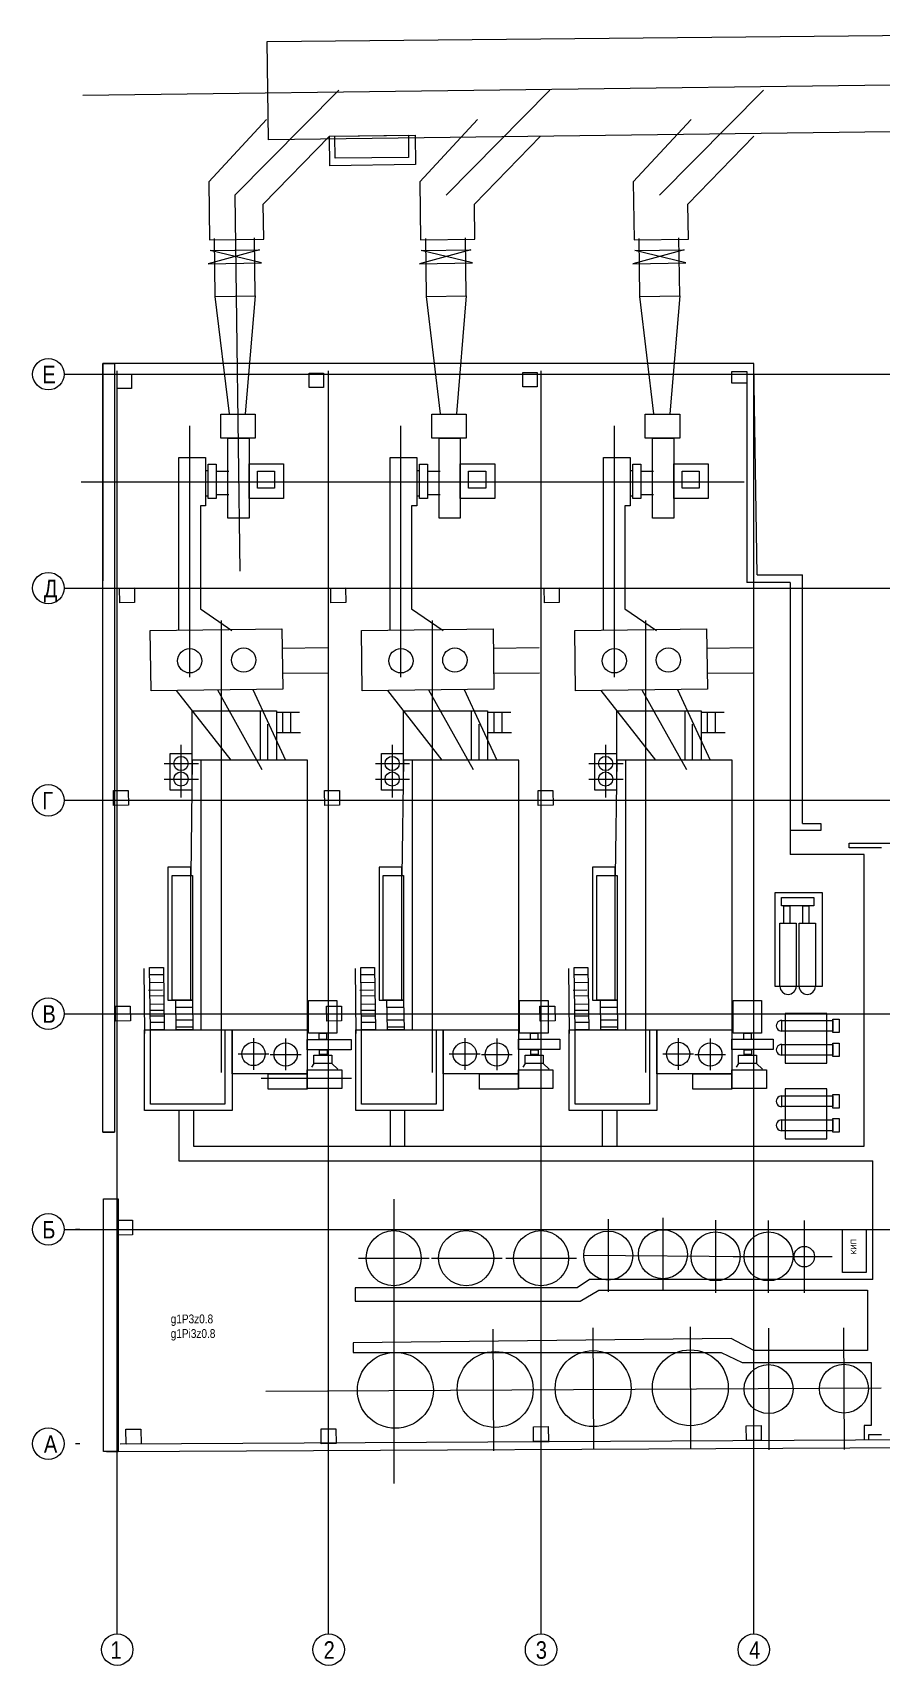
# Model space of a CAD drawing. Header units: millimetres. Extents: x 143 to 69414, y 134 to 50126.
# Drawn here: x 143 to 24364, y 134 to 46729 of the extents above; entities that cross this region are included whole.
import ezdxf

# ---------------------------------------------------------------- set-up
doc = ezdxf.new("R2010")
doc.units = ezdxf.units.MM
doc.linetypes.add('CENTERX2', pattern=[4, 2.5, -0.5, 0.5, -0.5])
doc.layers.add('plan_params', color=7, linetype='Continuous', lineweight=20)
doc.layers.add('plan_static', color=253, linetype='Continuous', lineweight=20)
doc.styles.add('RUSS', font='ARIALN.TTF', dxfattribs={"height": 250})
doc.styles.get("Standard").update_dxf_attribs({"font": 'txt.shx'})

msp = doc.modelspace()

# ---------------------------------------------------------------- linework, layer by layer
at = {"layer": 'plan_static', "color": 253}
for p, q in [((6838.663928, 46474.494356), (32265.046356, 46728.865087)), ((6875.428724, 43666.24815), (6838.663928, 46474.494356)), ((1573.024112, 44941.032095), (69413.546024, 45829.181761)), ((8880.856605, 45090.682633), (5913.390438, 42091.978226)), ((14907.818225, 45090.682633), (11940.352057, 42091.978226)), ((20999.150472, 45090.682633), (18031.684305, 42091.978226)), ((6815.289405, 44254.19497), (5167.127945, 42467.33586)), ((32300.783567, 43999.109982), (6875.428724, 43666.24815)), ((8610.253172, 43773.127318), (11056.980222, 43805.159203)), ((8771.801798, 43775.242269), (10865.751524, 43802.655689)), ((10865.751524, 43802.655689), (10874.03836, 43169.673081)), ((11056.980222, 43805.159203), (11068.019279, 42961.95068)), ((12842.251025, 44254.19497), (11194.089565, 42467.33586)), ((18933.583272, 44254.19497), (17285.421812, 42467.33586)), ((6725.060683, 41837.919183), (8610.253172, 43773.127318)), ((8621.292229, 42929.918795), (8610.253172, 43773.127318)), ((8780.088634, 43142.259661), (8771.801798, 43775.242269)), ((12752.022303, 41837.919183), (14637.214791, 43773.127318)), ((18843.35455, 41837.919183), (20728.547039, 43773.127318)), ((11068.019279, 42961.95068), (8621.292229, 42929.918795)), ((10874.03836, 43169.673081), (8780.088634, 43142.259661)), ((5167.127945, 42467.33586), (5188.708626, 40818.914756)), ((11194.089565, 42467.33586), (11215.670246, 40818.914756)), ((17285.421812, 42467.33586), (17307.002493, 40818.914756)), ((5913.390438, 42091.978226), (6053.914189, 31358.196548)), ((6738.135651, 40839.199434), (6725.060683, 41837.919183)), ((12765.09727, 40839.199434), (12752.022303, 41837.919183)), ((18856.429518, 40839.199434), (18843.35455, 41837.919183)), ((5187.473617, 40818.898588), (6738.135651, 40839.199434)), ((5355.203885, 39199.205109), (5333.523329, 40855.25506)), ((6492.355893, 39214.092394), (6470.675337, 40870.142345)), ((11214.435236, 40818.898588), (12765.09727, 40839.199434)), ((11382.165505, 39199.205109), (11360.484949, 40855.25506)), ((12519.317512, 39214.092394), (12497.636957, 40870.142345)), ((17305.767484, 40818.898588), (18856.429518, 40839.199434)), ((17473.497752, 39199.205109), (17451.817196, 40855.25506)), ((18610.64976, 39214.092394), (18588.969204, 40870.142345)), ((6617.206943, 40528.540507), (5154.278553, 40135.395707)), ((5154.278553, 40135.395707), (6670.071067, 40155.240051)), ((5206.945011, 40510.077741), (6617.206943, 40528.540507)), ((6670.071067, 40155.240051), (5206.945011, 40510.077741)), ((12644.168563, 40528.540507), (11181.240173, 40135.395707)), ((11181.240173, 40135.395707), (12697.032687, 40155.240051)), ((11233.90663, 40510.077741), (12644.168563, 40528.540507)), ((12697.032687, 40155.240051), (11233.90663, 40510.077741)), ((18735.50081, 40528.540507), (17272.57242, 40135.395707)), ((17272.57242, 40135.395707), (18788.364934, 40155.240051)), ((17325.238878, 40510.077741), (18735.50081, 40528.540507)), ((18788.364934, 40155.240051), (17325.238878, 40510.077741)), ((5355.203885, 39199.205109), (6492.355893, 39214.092394)), ((5757.54304, 35847.136621), (5355.203885, 39199.205109)), ((6492.355893, 39214.092394), (6208.93949, 35853.04618)), ((11382.165505, 39199.205109), (12519.317512, 39214.092394)), ((11784.50466, 35847.136621), (11382.165505, 39199.205109)), ((12519.317512, 39214.092394), (12235.901109, 35853.04618)), ((17473.497752, 39199.205109), (18610.64976, 39214.092394)), ((17875.836907, 35847.136621), (17473.497752, 39199.205109)), ((18610.64976, 39214.092394), (18327.233357, 35853.04618)), ((20724.462924, 37286.552497), (2148.929726, 37286.552497)), ((2148.929726, 37286.552497), (2148.929726, 31085.903813)), ((2148.929726, 37286.552497), (2476.193414, 37286.552497)), ((2148.929726, 15349.522758), (2148.929726, 37286.552497)), ((2476.193414, 37286.552497), (2476.193414, 15349.522758)), ((20822.767257, 31256.688949), (20724.462924, 37286.552497)), ((1041.052959, 36981.712307), (53182.599351, 36981.712307)), ((2555.532326, 36982.333821), (2965.037156, 36982.333821)), ((2555.532326, 36572.828991), (2555.532326, 36982.333821)), ((2965.037156, 36982.333821), (2965.037156, 36572.828991)), ((8035.468172, 37007.18706), (8444.973002, 37007.18706)), ((8035.468172, 36597.68223), (8035.468172, 37007.18706)), ((8444.973002, 37007.18706), (8444.973002, 36597.68223)), ((14132.118658, 37033.841383), (14541.623488, 37033.841383)), ((14132.118658, 36624.336553), (14132.118658, 37033.841383)), ((14541.623488, 37033.841383), (14541.623488, 36624.336553)), ((20100.755091, 37059.040863), (20524.178001, 37059.040863)), ((20100.755091, 36723.554371), (20100.755091, 37059.040863)), ((20524.178001, 37059.040863), (20524.178001, 31041.293254)), ((20524.178001, 37059.040863), (20524.178001, 36723.554371)), ((2965.037156, 36572.828991), (2555.532326, 36572.828991)), ((8444.973002, 36597.68223), (8035.468172, 36597.68223)), ((14541.623488, 36624.336553), (14132.118658, 36624.336553)), ((20524.178001, 36723.554371), (20100.755091, 36723.554371)), ((4626.281183, 28338.424093), (4626.281183, 35503.789934)), ((5509.333233, 35838.358457), (6492.359414, 35838.358457)), ((5509.333233, 35159.750606), (5509.333233, 35838.358457)), ((6492.359414, 35838.358457), (6492.359414, 35159.750606)), ((10653.242803, 28338.424093), (10653.242803, 35503.789934)), ((11536.294853, 35838.358457), (12519.321033, 35838.358457)), ((11536.294853, 35159.750606), (11536.294853, 35838.358457)), ((12519.321033, 35838.358457), (12519.321033, 35159.750606)), ((16744.57505, 28338.424093), (16744.57505, 35503.789934)), ((17627.6271, 35838.358457), (18610.653281, 35838.358457)), ((17627.6271, 35159.750606), (17627.6271, 35838.358457)), ((18610.653281, 35838.358457), (18610.653281, 35159.750606)), ((6492.359414, 35159.750606), (5509.333233, 35159.750606)), ((5713.428865, 35159.750606), (6319.055703, 35159.750606)), ((5713.428865, 32875.15191), (5713.428865, 35159.750606)), ((6319.055703, 35159.750606), (6319.055703, 32875.15191)), ((12519.321033, 35159.750606), (11536.294853, 35159.750606)), ((11740.390485, 35159.750606), (12346.017323, 35159.750606)), ((11740.390485, 32875.15191), (11740.390485, 35159.750606)), ((12346.017323, 35159.750606), (12346.017323, 32875.15191)), ((18610.653281, 35159.750606), (17627.6271, 35159.750606)), ((17831.722732, 35159.750606), (18437.34957, 35159.750606)), ((17831.722732, 32875.15191), (17831.722732, 35159.750606)), ((18437.34957, 35159.750606), (18437.34957, 32875.15191)), ((4317.183637, 29679.312071), (4317.183637, 34601.908074)), ((4317.183637, 34601.908074), (5077.787636, 34601.908074)), ((5077.787636, 34601.908074), (5077.787636, 33224.3062)), ((10344.145257, 29679.312071), (10344.145257, 34601.908074)), ((10344.145257, 34601.908074), (11104.749256, 34601.908074)), ((11104.749256, 34601.908074), (11104.749256, 33224.3062)), ((16435.477504, 29679.312071), (16435.477504, 34601.908074)), ((16435.477504, 34601.908074), (17196.081503, 34601.908074)), ((17196.081503, 34601.908074), (17196.081503, 33224.3062)), ((5077.787636, 34233.811643), (5153.684498, 34233.811643)), ((5153.684498, 34417.416757), (5384.809224, 34417.416757)), ((5153.684498, 33437.202767), (5153.684498, 34417.416757)), ((5384.809224, 34417.416757), (5384.809224, 33437.202767)), ((5384.809224, 34210.120532), (5742.813967, 34210.120532)), ((6319.055703, 34421.255641), (7303.337995, 34421.255641)), ((6319.055703, 33436.973349), (6319.055703, 34421.255641)), ((6559.283893, 34214.867512), (7048.989416, 34214.867512)), ((6559.283893, 33725.161989), (6559.283893, 34214.867512)), ((7048.989416, 34214.867512), (7048.989416, 33725.161989)), ((7303.337995, 34421.255641), (7303.337995, 33436.973349)), ((11104.749256, 34233.811643), (11180.646118, 34233.811643)), ((11180.646118, 34417.416757), (11411.770843, 34417.416757)), ((11180.646118, 33437.202767), (11180.646118, 34417.416757)), ((11411.770843, 34417.416757), (11411.770843, 33437.202767)), ((11411.770843, 34210.120532), (11769.775586, 34210.120532)), ((12346.017323, 34421.255641), (13330.299614, 34421.255641)), ((12346.017323, 33436.973349), (12346.017323, 34421.255641)), ((12586.245513, 34214.867512), (13075.951036, 34214.867512)), ((12586.245513, 33725.161989), (12586.245513, 34214.867512)), ((13075.951036, 34214.867512), (13075.951036, 33725.161989)), ((13330.299614, 34421.255641), (13330.299614, 33436.973349)), ((17196.081503, 34233.811643), (17271.978365, 34233.811643)), ((17271.978365, 34417.416757), (17503.103091, 34417.416757)), ((17271.978365, 33437.202767), (17271.978365, 34417.416757)), ((17503.103091, 34417.416757), (17503.103091, 33437.202767)), ((17503.103091, 34210.120532), (17861.107834, 34210.120532)), ((18437.34957, 34421.255641), (19421.631862, 34421.255641)), ((18437.34957, 33436.973349), (18437.34957, 34421.255641)), ((18677.57776, 34214.867512), (19167.283283, 34214.867512)), ((18677.57776, 33725.161989), (18677.57776, 34214.867512)), ((19167.283283, 34214.867512), (19167.283283, 33725.161989)), ((19421.631862, 34421.255641), (19421.631862, 33436.973349)), ((1529.694096, 33913.983637), (8328.983465, 33913.983637)), ((5384.809224, 33549.735046), (5742.813967, 33549.735046)), ((7048.989416, 33725.161989), (6559.283893, 33725.161989)), ((7556.655715, 33913.983637), (14355.945085, 33913.983637)), ((11411.770843, 33549.735046), (11769.775586, 33549.735046)), ((13075.951036, 33725.161989), (12586.245513, 33725.161989)), ((13647.987963, 33913.983637), (20447.277332, 33913.983637)), ((17503.103091, 33549.735046), (17861.107834, 33549.735046)), ((19167.283283, 33725.161989), (18677.57776, 33725.161989)), ((5077.787636, 33224.3062), (4928.769249, 33224.3062)), ((4928.769249, 33224.3062), (4928.769249, 30288.429618)), ((5077.787636, 33511.236742), (5153.684498, 33511.236742)), ((5384.809224, 33437.202767), (5153.684498, 33437.202767)), ((7303.337995, 33436.973349), (6319.055703, 33436.973349)), ((11104.749256, 33224.3062), (10955.730869, 33224.3062)), ((10955.730869, 33224.3062), (10955.730869, 30288.429618)), ((11104.749256, 33511.236742), (11180.646118, 33511.236742)), ((11411.770843, 33437.202767), (11180.646118, 33437.202767)), ((13330.299614, 33436.973349), (12346.017323, 33436.973349)), ((17196.081503, 33224.3062), (17047.063116, 33224.3062)), ((17047.063116, 33224.3062), (17047.063116, 30288.429618)), ((17196.081503, 33511.236742), (17271.978365, 33511.236742)), ((17503.103091, 33437.202767), (17271.978365, 33437.202767)), ((19421.631862, 33436.973349), (18437.34957, 33436.973349)), ((6319.055703, 32875.15191), (5713.428865, 32875.15191)), ((12346.017323, 32875.15191), (11740.390485, 32875.15191)), ((18437.34957, 32875.15191), (17831.722732, 32875.15191)), ((20822.767257, 31256.688949), (22111.575143, 31256.688949)), ((22111.575143, 24156.985315), (22111.575143, 31256.688949)), ((1041.052959, 30876.851589), (53182.599351, 30876.851589)), ((2624.605826, 30879.848167), (3048.275791, 30885.394739)), ((2630.152398, 30456.178202), (2624.605826, 30879.848167)), ((3048.275791, 30885.394739), (3053.822363, 30461.724774)), ((8651.567446, 30879.848167), (9075.237411, 30885.394739)), ((8657.114017, 30456.178202), (8651.567446, 30879.848167)), ((9075.237411, 30885.394739), (9080.783983, 30461.724774)), ((14742.899693, 30879.848167), (15166.569659, 30885.394739)), ((14748.446265, 30456.178202), (14742.899693, 30879.848167)), ((15166.569659, 30885.394739), (15172.11623, 30461.724774)), ((21764.595894, 31041.293254), (20524.178001, 31041.293254)), ((21764.595894, 31041.293254), (21764.595894, 23278.881645)), ((3053.822363, 30461.724774), (2630.152398, 30456.178202)), ((4928.769249, 30288.429618), (5831.77516, 29666.466828)), ((9080.783983, 30461.724774), (8657.114017, 30456.178202)), ((10955.730869, 30288.429618), (11858.736779, 29666.466828)), ((15172.11623, 30461.724774), (14748.446265, 30456.178202)), ((17047.063116, 30288.429618), (17950.069027, 29666.466828)), ((5518.893228, 29949.425102), (5518.893228, 17050.008818)), ((11545.854847, 29949.425102), (11545.854847, 17050.008818)), ((17637.187095, 29949.425102), (17637.187095, 17050.008818)), ((3498.668087, 29668.596288), (7258.838522, 29717.823417)), ((3521.212915, 27946.529667), (3498.668087, 29668.596288)), ((7258.838522, 29717.823417), (7281.38335, 27995.756795)), ((9525.629707, 29668.596288), (13285.800142, 29717.823417)), ((9548.174534, 27946.529667), (9525.629707, 29668.596288)), ((13285.800142, 29717.823417), (13308.34497, 27995.756795)), ((15616.961954, 29668.596288), (19377.132389, 29717.823417)), ((15639.506782, 27946.529667), (15616.961954, 29668.596288)), ((19377.132389, 29717.823417), (19399.677217, 27995.756795)), ((7266.052748, 29166.771173), (8567.41579, 29183.808264)), ((13293.014368, 29166.771173), (14594.37741, 29183.808264)), ((19384.346615, 29166.771173), (20685.709658, 29183.808264)), ((7275.478088, 28446.825017), (8576.84113, 28463.862108)), ((13302.439707, 28446.825017), (14603.802749, 28463.862108)), ((19393.771955, 28446.825017), (20695.134997, 28463.862108)), ((7281.38335, 27995.756795), (3521.212915, 27946.529667)), ((5414.747364, 27971.319305), (6685.15263, 25698.928224)), ((6426.900895, 27984.570144), (7363.716348, 25970.234634)), ((13308.34497, 27995.756795), (9548.174534, 27946.529667)), ((11441.708984, 27971.319305), (12712.11425, 25698.928224)), ((12453.862515, 27984.570144), (13390.677968, 25970.234634)), ((19399.677217, 27995.756795), (15639.506782, 27946.529667)), ((17533.041231, 27971.319305), (18803.446497, 25698.928224)), ((18545.194762, 27984.570144), (19482.010215, 25970.234634)), ((4241.796186, 27955.963347), (5797.086997, 25970.234634)), ((10268.757806, 27955.963347), (11824.048616, 25970.234634)), ((16360.090053, 27955.963347), (17915.380864, 25970.234634)), ((4700.054506, 27370.878746), (7101.432747, 27370.878746)), ((4700.054506, 25970.234634), (4700.054506, 27370.878746)), ((6644.096636, 25970.234634), (6644.096636, 27370.878746)), ((7101.432747, 27370.878746), (7101.432747, 25970.234634)), ((7101.432747, 27337.569199), (7760.285852, 27337.569199)), ((7286.805103, 26757.519129), (7286.805103, 27337.569199)), ((7511.545199, 26757.519129), (7511.545199, 27337.569199)), ((10727.016125, 27370.878746), (13128.394367, 27370.878746)), ((10727.016125, 25970.234634), (10727.016125, 27370.878746)), ((12671.058256, 25970.234634), (12671.058256, 27370.878746)), ((13128.394367, 27370.878746), (13128.394367, 25970.234634)), ((13128.394367, 27337.569199), (13787.247472, 27337.569199)), ((13313.766723, 26757.519129), (13313.766723, 27337.569199)), ((13538.506819, 26757.519129), (13538.506819, 27337.569199)), ((16818.348373, 27370.878746), (19219.726614, 27370.878746)), ((16818.348373, 25970.234634), (16818.348373, 27370.878746)), ((18762.390503, 25970.234634), (18762.390503, 27370.878746)), ((19219.726614, 27370.878746), (19219.726614, 25970.234634)), ((19219.726614, 27337.569199), (19878.579719, 27337.569199)), ((19405.09897, 26757.519129), (19405.09897, 27337.569199)), ((19629.839066, 26757.519129), (19629.839066, 27337.569199)), ((6855.570263, 25970.234634), (6855.570263, 26991.354155)), ((7101.432747, 26757.519129), (7786.469614, 26757.519129)), ((12882.531882, 25970.234634), (12882.531882, 26991.354155)), ((13128.394367, 26757.519129), (13813.431234, 26757.519129)), ((18973.86413, 25970.234634), (18973.86413, 26991.354155)), ((19219.726614, 26757.519129), (19904.763481, 26757.519129)), ((4069.478322, 26154.112327), (4687.970011, 26154.112327)), ((4069.478322, 25106.018214), (4069.478322, 26154.112327)), ((4376.157512, 26405.839585), (4376.157512, 24897.349946)), ((4687.970011, 26154.112327), (4687.970011, 25106.018214)), ((10096.439942, 26154.112327), (10714.931631, 26154.112327)), ((10096.439942, 25106.018214), (10096.439942, 26154.112327)), ((10403.119132, 26405.839585), (10403.119132, 24897.349946)), ((10714.931631, 26154.112327), (10714.931631, 25106.018214)), ((16187.772189, 26154.112327), (16806.263878, 26154.112327)), ((16187.772189, 25106.018214), (16187.772189, 26154.112327)), ((16494.451379, 26405.839585), (16494.451379, 24897.349946)), ((16806.263878, 26154.112327), (16806.263878, 25106.018214)), ((3898.234643, 25874.908316), (4875.861574, 25874.908316)), ((4700.054506, 25970.234634), (4653.995432, 22676.343629)), ((7101.432747, 25970.234634), (4700.054506, 25970.234634)), ((7987.759473, 25970.234634), (4943.535259, 25970.234634)), ((4943.535259, 25970.234634), (4943.535259, 18269.51587)), ((7987.759473, 18269.51587), (7987.759473, 25970.234634)), ((9925.196263, 25874.908316), (10902.823194, 25874.908316)), ((10727.016125, 25970.234634), (10680.957052, 22676.343629)), ((13128.394367, 25970.234634), (10727.016125, 25970.234634)), ((14014.721093, 25970.234634), (10970.496879, 25970.234634)), ((10970.496879, 25970.234634), (10970.496879, 18269.51587)), ((14014.721093, 18269.51587), (14014.721093, 25970.234634)), ((16016.52851, 25874.908316), (16994.155441, 25874.908316)), ((16818.348373, 25970.234634), (16772.289299, 22676.343629)), ((19219.726614, 25970.234634), (16818.348373, 25970.234634)), ((20106.05334, 25970.234634), (17061.829126, 25970.234634)), ((17061.829126, 25970.234634), (17061.829126, 18269.51587)), ((20106.05334, 18269.51587), (20106.05334, 25970.234634)), ((3898.234643, 25424.398047), (4875.861574, 25424.398047)), ((9925.196263, 25424.398047), (10902.823194, 25424.398047)), ((16016.52851, 25424.398047), (16994.155441, 25424.398047)), ((1041.052959, 24821.745089), (53182.599351, 24821.745089)), ((2448.194881, 25099.848358), (2871.864847, 25105.39493)), ((2453.741453, 24676.178393), (2448.194881, 25099.848358)), ((2871.864847, 25105.39493), (2877.411419, 24681.724965)), ((4687.970011, 25106.018214), (4069.478322, 25106.018214)), ((8475.156501, 25099.848358), (8898.826466, 25105.39493)), ((8480.703073, 24676.178393), (8475.156501, 25099.848358)), ((8898.826466, 25105.39493), (8904.373038, 24681.724965)), ((10714.931631, 25106.018214), (10096.439942, 25106.018214)), ((14566.488748, 25099.848358), (14990.158714, 25105.39493)), ((14572.03532, 24676.178393), (14566.488748, 25099.848358)), ((14990.158714, 25105.39493), (14995.705286, 24681.724965)), ((16806.263878, 25106.018214), (16187.772189, 25106.018214)), ((2877.411419, 24681.724965), (2453.741453, 24676.178393)), ((8904.373038, 24681.724965), (8480.703073, 24676.178393)), ((14995.705286, 24681.724965), (14572.03532, 24676.178393)), ((22640.58409, 23962.203403), (21764.595894, 23962.203403)), ((22111.575143, 24156.985315), (22640.58409, 24156.985315)), ((22640.58409, 24156.985315), (22640.58409, 23962.203403)), ((23445.433901, 23467.610909), (23445.433901, 23602.875947)), ((23445.433901, 23602.875947), (24622.937032, 23602.875947)), ((24370.075185, 23467.610909), (23445.433901, 23467.610909)), ((4653.995432, 22908.868203), (4003.785568, 22908.868203)), ((4003.785568, 22908.868203), (4003.785568, 19121.428252)), ((4653.995432, 19121.428252), (4653.995432, 22908.868203)), ((10680.957052, 22908.868203), (10030.747187, 22908.868203)), ((10030.747187, 22908.868203), (10030.747187, 19121.428252)), ((10680.957052, 19121.428252), (10680.957052, 22908.868203)), ((16772.289299, 22908.868203), (16122.079435, 22908.868203)), ((16122.079435, 22908.868203), (16122.079435, 19121.428252)), ((16772.289299, 19121.428252), (16772.289299, 22908.868203)), ((23875.759073, 23278.881645), (21764.595894, 23278.881645)), ((23875.759073, 14946.333011), (23875.759073, 23278.881645)), ((4123.629022, 22676.343629), (4703.579566, 22676.343629)), ((4123.629022, 19121.428252), (4123.629022, 22676.343629)), ((4703.579566, 22676.343629), (4703.579566, 19121.428252)), ((10150.590642, 22676.343629), (10730.541186, 22676.343629)), ((10150.590642, 19121.428252), (10150.590642, 22676.343629)), ((10730.541186, 22676.343629), (10730.541186, 19121.428252)), ((16241.922889, 22676.343629), (16821.873433, 22676.343629)), ((16241.922889, 19121.428252), (16241.922889, 22676.343629)), ((16821.873433, 22676.343629), (16821.873433, 19121.428252)), ((21330.418524, 22188.871605), (22675.067871, 22188.871605)), ((21330.418524, 19511.854196), (21330.418524, 22188.871605)), ((21513.648356, 22045.053545), (22433.719828, 22045.053545)), ((21513.648356, 21807.756806), (21513.648356, 22045.053545)), ((22433.719828, 22045.053545), (22433.719828, 21807.756806)), ((22675.067871, 22188.871605), (22675.067871, 19511.854196)), ((22433.719828, 21807.756806), (21513.648356, 21807.756806)), ((21578.357426, 21807.756806), (21750.499473, 21807.756806)), ((21578.357426, 21309.434401), (21578.357426, 21807.756806)), ((21750.499473, 21807.756806), (21750.499473, 21309.434401)), ((22125.050667, 21807.756806), (22297.192714, 21807.756806)), ((22125.050667, 21309.434401), (22125.050667, 21807.756806)), ((22297.192714, 21807.756806), (22297.192714, 21309.434401)), ((21471.510365, 21315.367131), (21934.542922, 21315.367131)), ((21471.510365, 19511.854196), (21471.510365, 21315.367131)), ((21750.499473, 21309.434401), (21578.357426, 21309.434401)), ((21934.542922, 21315.367131), (21934.542922, 19511.854196)), ((22018.203606, 21315.367131), (22481.236163, 21315.367131)), ((22018.203606, 19511.854196), (22018.203606, 21315.367131)), ((22297.192714, 21309.434401), (22125.050667, 21309.434401)), ((22481.236163, 21315.367131), (22481.236163, 19511.854196)), ((3482.105609, 20048.351606), (3872.953836, 20053.468485)), ((3505.427137, 18266.957431), (3482.105609, 20048.351606)), ((3872.953836, 20053.468485), (3896.275365, 18272.074309)), ((9509.067228, 20048.351606), (9899.915456, 20053.468485)), ((9532.388756, 18266.957431), (9509.067228, 20048.351606)), ((9899.915456, 20053.468485), (9923.236984, 18272.074309)), ((15600.399476, 20048.351606), (15991.247703, 20053.468485)), ((15623.721004, 18266.957431), (15600.399476, 20048.351606)), ((15991.247703, 20053.468485), (16014.569232, 18272.074309)), ((3318.82555, 20016.611496), (3339.039574, 18168.896225)), ((3484.707903, 19849.577669), (3875.556131, 19854.694548)), ((3487.678248, 19622.690486), (3878.526476, 19627.807365)), ((9345.787169, 20016.611496), (9366.001194, 18168.896225)), ((9511.669522, 19849.577669), (9902.51775, 19854.694548)), ((9514.639868, 19622.690486), (9905.488096, 19627.807365)), ((15437.119417, 20016.611496), (15457.333441, 18168.896225)), ((15603.00177, 19849.577669), (15993.849998, 19854.694548)), ((15605.972115, 19622.690486), (15996.820343, 19627.807365)), ((3453.552814, 19405.87238), (3844.401042, 19410.989259)), ((3492.651847, 19242.786529), (3883.500075, 19247.903407)), ((4003.785568, 19121.428252), (4653.995432, 19121.428252)), ((4703.579566, 19121.428252), (4123.629022, 19121.428252)), ((4228.469357, 19115.208239), (4703.579566, 19121.428252)), ((4239.581647, 18266.405863), (4228.469357, 19115.208239)), ((4703.579566, 19121.428252), (4714.691856, 18272.625877)), ((8015.222169, 19107.284807), (8826.615943, 19107.284807)), ((8015.222169, 18179.806576), (8015.222169, 19107.284807)), ((8826.615943, 19107.284807), (8826.615943, 18179.806576)), ((9480.514433, 19405.87238), (9871.362661, 19410.989259)), ((9519.613467, 19242.786529), (9910.461695, 19247.903407)), ((10030.747187, 19121.428252), (10680.957052, 19121.428252)), ((10730.541186, 19121.428252), (10150.590642, 19121.428252)), ((10255.430976, 19115.208239), (10730.541186, 19121.428252)), ((10266.543266, 18266.405863), (10255.430976, 19115.208239)), ((10730.541186, 19121.428252), (10741.653476, 18272.625877)), ((14042.183789, 19107.284807), (14853.577562, 19107.284807)), ((14042.183789, 18179.806576), (14042.183789, 19107.284807)), ((14853.577562, 19107.284807), (14853.577562, 18179.806576)), ((15571.846681, 19405.87238), (15962.694909, 19410.989259)), ((15610.945714, 19242.786529), (16001.793942, 19247.903407)), ((16122.079435, 19121.428252), (16772.289299, 19121.428252)), ((16821.873433, 19121.428252), (16241.922889, 19121.428252)), ((16346.763224, 19115.208239), (16821.873433, 19121.428252)), ((16357.875514, 18266.405863), (16346.763224, 19115.208239)), ((16821.873433, 19121.428252), (16832.985723, 18272.625877)), ((20133.516036, 19107.284807), (20944.90981, 19107.284807)), ((20133.516036, 18179.806576), (20133.516036, 19107.284807)), ((20944.90981, 19107.284807), (20944.90981, 18179.806576)), ((22675.067871, 19511.854196), (21330.418524, 19511.854196)), ((21934.542922, 19511.854196), (21471.510365, 19511.854196)), ((22481.236163, 19511.854196), (22018.203606, 19511.854196)), ((1041.052959, 18732.339919), (53182.599351, 18732.339919)), ((2504.203944, 18941.95835), (2927.87391, 18947.504922)), ((2509.750516, 18518.288384), (2504.203944, 18941.95835)), ((2927.87391, 18947.504922), (2933.420482, 18523.834956)), ((3495.760349, 19005.346431), (3886.608577, 19010.463309)), ((3498.039921, 18831.223327), (3888.888149, 18836.340206)), ((3500.181331, 18667.653637), (3891.029559, 18672.770515)), ((4231.094312, 18914.703344), (4706.204522, 18920.923358)), ((8531.165564, 18941.95835), (8954.83553, 18947.504922)), ((8536.712136, 18518.288384), (8531.165564, 18941.95835)), ((8954.83553, 18947.504922), (8960.382102, 18523.834956)), ((9522.721968, 19005.346431), (9913.570196, 19010.463309)), ((9525.001541, 18831.223327), (9915.849769, 18836.340206)), ((9527.142951, 18667.653637), (9917.991178, 18672.770515)), ((10258.055932, 18914.703344), (10733.166141, 18920.923358)), ((14622.497811, 18941.95835), (15046.167777, 18947.504922)), ((14628.044383, 18518.288384), (14622.497811, 18941.95835)), ((15046.167777, 18947.504922), (15051.714349, 18523.834956)), ((15614.054216, 19005.346431), (16004.902444, 19010.463309)), ((15616.333788, 18831.223327), (16007.182016, 18836.340206)), ((15618.475198, 18667.653637), (16009.323426, 18672.770515)), ((16349.388179, 18914.703344), (16824.498389, 18920.923358)), ((22810.484172, 18740.852637), (21618.270402, 18740.852637)), ((21618.270402, 18740.852637), (21618.270402, 17316.228795)), ((22810.484172, 17316.228795), (22810.484172, 18740.852637)), ((2933.420482, 18523.834956), (2509.750516, 18518.288384)), ((3337.938794, 18269.51587), (5834.977599, 18269.51587)), ((3337.938794, 15965.966339), (3337.938794, 18269.51587)), ((3502.529975, 18488.254573), (3893.378203, 18493.371452)), ((3505.393642, 18269.51587), (5628.276526, 18269.51587)), ((3505.393642, 16146.632986), (3505.393642, 18269.51587)), ((3896.275365, 18272.074309), (3505.427137, 18266.957431)), ((4235.805415, 18554.849926), (4710.915625, 18561.069939)), ((4238.430371, 18354.345032), (4713.54058, 18360.565045)), ((4714.691856, 18272.625877), (4239.581647, 18266.405863)), ((4943.535259, 18269.51587), (7987.759473, 18269.51587)), ((5628.276526, 18269.51587), (5628.276526, 16146.632986)), ((5834.977599, 18269.51587), (5834.977599, 15965.966339)), ((5834.977599, 18269.51587), (7981.393802, 18269.51587)), ((5834.977599, 17018.785402), (5834.977599, 18269.51587)), ((7981.393802, 18269.51587), (7981.393802, 17018.785402)), ((8826.615943, 18179.806576), (8015.222169, 18179.806576)), ((8323.014432, 18179.806576), (8529.840274, 18179.806576)), ((8323.014432, 17992.283462), (8323.014432, 18179.806576)), ((8529.840274, 18179.806576), (8529.840274, 17992.283462)), ((8960.382102, 18523.834956), (8536.712136, 18518.288384)), ((9364.900414, 18269.51587), (11861.939219, 18269.51587)), ((9364.900414, 15965.966339), (9364.900414, 18269.51587)), ((9529.491594, 18488.254573), (9920.339822, 18493.371452)), ((9532.355262, 18269.51587), (11655.238146, 18269.51587)), ((9532.355262, 16146.632986), (9532.355262, 18269.51587)), ((9923.236984, 18272.074309), (9532.388756, 18266.957431)), ((10262.767035, 18554.849926), (10737.877244, 18561.069939)), ((10265.391991, 18354.345032), (10740.5022, 18360.565045)), ((10741.653476, 18272.625877), (10266.543266, 18266.405863)), ((10970.496879, 18269.51587), (14014.721093, 18269.51587)), ((11655.238146, 18269.51587), (11655.238146, 16146.632986)), ((11861.939219, 18269.51587), (11861.939219, 15965.966339)), ((11861.939219, 18269.51587), (14008.355421, 18269.51587)), ((11861.939219, 17018.785402), (11861.939219, 18269.51587)), ((14008.355421, 18269.51587), (14008.355421, 17018.785402)), ((14853.577562, 18179.806576), (14042.183789, 18179.806576)), ((14349.976052, 18179.806576), (14556.801893, 18179.806576)), ((14349.976052, 17992.283462), (14349.976052, 18179.806576)), ((14556.801893, 18179.806576), (14556.801893, 17992.283462)), ((15051.714349, 18523.834956), (14628.044383, 18518.288384)), ((15456.232661, 18269.51587), (17953.271466, 18269.51587)), ((15456.232661, 15965.966339), (15456.232661, 18269.51587)), ((15620.823842, 18488.254573), (16011.67207, 18493.371452)), ((15623.687509, 18269.51587), (17746.570393, 18269.51587)), ((15623.687509, 16146.632986), (15623.687509, 18269.51587)), ((16014.569232, 18272.074309), (15623.721004, 18266.957431)), ((16354.099282, 18554.849926), (16829.209492, 18561.069939)), ((16356.724238, 18354.345032), (16831.834447, 18360.565045)), ((16832.985723, 18272.625877), (16357.875514, 18266.405863)), ((17061.829126, 18269.51587), (20106.05334, 18269.51587)), ((17746.570393, 18269.51587), (17746.570393, 16146.632986)), ((17953.271466, 18269.51587), (17953.271466, 15965.966339)), ((17953.271466, 18269.51587), (20099.687669, 18269.51587)), ((17953.271466, 17018.785402), (17953.271466, 18269.51587)), ((20099.687669, 18269.51587), (20099.687669, 17018.785402)), ((20944.90981, 18179.806576), (20133.516036, 18179.806576)), ((20441.308299, 18179.806576), (20648.134141, 18179.806576)), ((20441.308299, 17992.283462), (20441.308299, 18179.806576)), ((20648.134141, 18179.806576), (20648.134141, 17992.283462)), ((21526.282013, 18539.531934), (22983.301973, 18539.531934)), ((21526.282013, 18234.488232), (21526.282013, 18539.531934)), ((22983.301973, 18234.488232), (21526.282013, 18234.488232)), ((22983.301973, 18578.950277), (23156.755976, 18578.950277)), ((22983.301973, 18196.008338), (22983.301973, 18578.950277)), ((22983.301973, 18539.531934), (22983.301973, 18234.488232)), ((23156.755976, 18196.008338), (22983.301973, 18196.008338)), ((23156.755976, 18578.950277), (23156.755976, 18196.008338)), ((6446.202496, 18033.616635), (6446.202496, 17131.661133)), ((7363.656833, 18018.956958), (7363.656833, 17117.001456)), ((7981.393802, 17992.283462), (9232.312265, 17992.283462)), ((7981.393802, 17698.328982), (7981.393802, 17992.283462)), ((8529.840274, 17992.283462), (8323.014432, 17992.283462)), ((9232.312265, 17992.283462), (9232.312265, 17698.328982)), ((12473.164116, 18033.616635), (12473.164116, 17131.661133)), ((13390.618453, 18018.956958), (13390.618453, 17117.001456)), ((14008.355421, 18004.056203), (15188.54713, 18004.056203)), ((14008.355421, 17705.301004), (14008.355421, 18004.056203)), ((14556.801893, 17992.283462), (14349.976052, 17992.283462)), ((15188.54713, 18004.056203), (15188.54713, 17705.301004)), ((18564.496363, 18033.616635), (18564.496363, 17131.661133)), ((19481.9507, 18018.956958), (19481.9507, 17117.001456)), ((20099.687669, 18004.056203), (21279.879377, 18004.056203)), ((20099.687669, 17705.301004), (20099.687669, 18004.056203)), ((20648.134141, 17992.283462), (20441.308299, 17992.283462)), ((21279.879377, 18004.056203), (21279.879377, 17705.301004)), ((21526.282013, 17854.194949), (22983.301973, 17854.194949)), ((21526.282013, 17549.151246), (21526.282013, 17854.194949)), ((22983.301973, 17893.613291), (23156.755976, 17893.613291)), ((22983.301973, 17510.671353), (22983.301973, 17893.613291)), ((22983.301973, 17854.194949), (22983.301973, 17549.151246)), ((23156.755976, 17893.613291), (23156.755976, 17510.671353)), ((6007.352996, 17582.638884), (6885.051996, 17582.638884)), ((6924.807333, 17567.979207), (7802.506334, 17567.979207)), ((9232.312265, 17698.328982), (7981.393802, 17698.328982)), ((8171.381171, 17313.668876), (8103.271298, 17203.55686)), ((8171.381171, 17543.903363), (8684.20932, 17543.903363)), ((8171.381171, 17313.668876), (8171.381171, 17543.903363)), ((8684.20932, 17313.668876), (8171.381171, 17313.668876)), ((8333.643428, 17698.328982), (8543.982511, 17698.328982)), ((8333.643428, 17569.930147), (8333.643428, 17698.328982)), ((8543.982511, 17569.930147), (8333.643428, 17569.930147)), ((8543.982511, 17698.328982), (8543.982511, 17569.930147)), ((8684.20932, 17543.903363), (8684.20932, 17313.668876)), ((8684.20932, 17313.668876), (8853.431805, 17144.446391)), ((12034.314615, 17582.638884), (12912.013616, 17582.638884)), ((12951.768953, 17567.979207), (13829.467953, 17567.979207)), ((15188.54713, 17705.301004), (14008.355421, 17705.301004)), ((14198.342791, 17313.668876), (14130.232917, 17203.55686)), ((14198.342791, 17543.903363), (14711.170939, 17543.903363)), ((14198.342791, 17313.668876), (14198.342791, 17543.903363)), ((14711.170939, 17313.668876), (14198.342791, 17313.668876)), ((14360.605048, 17698.328982), (14570.944131, 17698.328982)), ((14360.605048, 17569.930147), (14360.605048, 17698.328982)), ((14570.944131, 17569.930147), (14360.605048, 17569.930147)), ((14570.944131, 17698.328982), (14570.944131, 17569.930147)), ((14711.170939, 17543.903363), (14711.170939, 17313.668876)), ((14711.170939, 17313.668876), (14880.393424, 17144.446391)), ((18125.646863, 17582.638884), (19003.345863, 17582.638884)), ((19043.1012, 17567.979207), (19920.800201, 17567.979207)), ((21279.879377, 17705.301004), (20099.687669, 17705.301004)), ((20289.675038, 17313.668876), (20221.565165, 17203.55686)), ((20289.675038, 17543.903363), (20802.503187, 17543.903363)), ((20289.675038, 17313.668876), (20289.675038, 17543.903363)), ((20802.503187, 17313.668876), (20289.675038, 17313.668876)), ((20451.937295, 17698.328982), (20662.276378, 17698.328982)), ((20451.937295, 17569.930147), (20451.937295, 17698.328982)), ((20662.276378, 17569.930147), (20451.937295, 17569.930147)), ((20662.276378, 17698.328982), (20662.276378, 17569.930147)), ((20802.503187, 17543.903363), (20802.503187, 17313.668876)), ((20802.503187, 17313.668876), (20971.725672, 17144.446391)), ((22983.301973, 17549.151246), (21526.282013, 17549.151246)), ((21618.270402, 17316.228795), (22810.484172, 17316.228795)), ((23156.755976, 17510.671353), (22983.301973, 17510.671353)), ((7981.393802, 17018.785402), (5834.977599, 17018.785402)), ((6664.859426, 16887.89714), (9238.427949, 16887.89714)), ((6868.035294, 17018.785402), (7981.393802, 17018.785402)), ((6868.035294, 16578.47915), (6868.035294, 17018.785402)), ((7981.393802, 17126.406996), (8964.30133, 17126.406996)), ((7981.393802, 16597.817868), (7981.393802, 17126.406996)), ((7981.393802, 17018.785402), (7981.393802, 16578.47915)), ((8964.30133, 17126.406996), (8964.30133, 16597.817868)), ((14008.355421, 17018.785402), (11861.939219, 17018.785402)), ((12894.996913, 17018.785402), (14008.355421, 17018.785402)), ((12894.996913, 16578.47915), (12894.996913, 17018.785402)), ((14008.355421, 17126.406996), (14991.26295, 17126.406996)), ((14008.355421, 16597.817868), (14008.355421, 17126.406996)), ((14008.355421, 17018.785402), (14008.355421, 16578.47915)), ((14991.26295, 17126.406996), (14991.26295, 16597.817868)), ((20099.687669, 17018.785402), (17953.271466, 17018.785402)), ((18986.329161, 17018.785402), (20099.687669, 17018.785402)), ((18986.329161, 16578.47915), (18986.329161, 17018.785402)), ((20099.687669, 17126.406996), (21082.595197, 17126.406996)), ((20099.687669, 16597.817868), (20099.687669, 17126.406996)), ((20099.687669, 17018.785402), (20099.687669, 16578.47915)), ((21082.595197, 17126.406996), (21082.595197, 16597.817868)), ((7981.393802, 16578.47915), (6868.035294, 16578.47915)), ((8964.30133, 16597.817868), (7981.393802, 16597.817868)), ((14008.355421, 16578.47915), (12894.996913, 16578.47915)), ((14991.26295, 16597.817868), (14008.355421, 16597.817868)), ((20099.687669, 16578.47915), (18986.329161, 16578.47915)), ((21082.595197, 16597.817868), (20099.687669, 16597.817868)), ((21526.282013, 16383.488084), (22983.301973, 16383.488084)), ((21526.282013, 16078.444381), (21526.282013, 16383.488084)), ((22810.484172, 16584.808787), (21618.270402, 16584.808787)), ((21618.270402, 16584.808787), (21618.270402, 15160.184944)), ((22810.484172, 15160.184944), (22810.484172, 16584.808787)), ((22983.301973, 16422.906426), (23156.755976, 16422.906426)), ((22983.301973, 16039.964488), (22983.301973, 16422.906426)), ((22983.301973, 16383.488084), (22983.301973, 16078.444381)), ((23156.755976, 16422.906426), (23156.755976, 16039.964488)), ((5834.977599, 15965.966339), (3337.938794, 15965.966339)), ((5628.276526, 16146.632986), (3505.393642, 16146.632986)), ((4317.893189, 15965.966339), (4317.893189, 14533.333011)), ((4730.893189, 15965.966339), (4730.893189, 14946.333011)), ((11861.939219, 15965.966339), (9364.900414, 15965.966339)), ((11655.238146, 16146.632986), (9532.355262, 16146.632986)), ((10346.059413, 15974.163089), (10346.059413, 14946.333011)), ((10759.059413, 15974.163089), (10759.059413, 14946.333011)), ((17953.271466, 15965.966339), (15456.232661, 15965.966339)), ((17746.570393, 16146.632986), (15623.687509, 16146.632986)), ((16398.377618, 15974.163089), (16398.377618, 14946.333011)), ((16811.377618, 15974.163089), (16811.377618, 14946.333011)), ((22983.301973, 16078.444381), (21526.282013, 16078.444381)), ((23156.755976, 16039.964488), (22983.301973, 16039.964488)), ((21526.282013, 15698.151099), (22983.301973, 15698.151099)), ((21526.282013, 15393.107396), (21526.282013, 15698.151099)), ((22983.301973, 15393.107396), (21526.282013, 15393.107396)), ((22983.301973, 15737.569441), (23156.755976, 15737.569441)), ((22983.301973, 15354.627503), (22983.301973, 15737.569441)), ((22983.301973, 15698.151099), (22983.301973, 15393.107396)), ((23156.755976, 15737.569441), (23156.755976, 15354.627503)), ((2148.929726, 15349.522758), (2476.193414, 15349.522758)), ((2476.193414, 15349.522758), (2148.929726, 15349.522758)), ((4730.893189, 14946.333011), (23875.759073, 14946.333011)), ((21618.270402, 15160.184944), (22810.484172, 15160.184944)), ((23156.755976, 15354.627503), (22983.301973, 15354.627503)), ((4317.893189, 14533.333011), (23875.759073, 14533.333011)), ((23875.759073, 14533.333011), (24117.498104, 14533.333011)), ((24117.498104, 11146.222995), (24117.498104, 14533.333011)), ((2167.916313, 13445.412145), (2495.180001, 13445.412145)), ((2167.916313, 13445.412145), (2580.90204, 13445.412145)), ((2167.916313, 6235.648236), (2167.916313, 13445.412145)), ((2580.90204, 13445.412145), (2580.90204, 6235.648236)), ((10446.481503, 13434.199045), (10446.481503, 5324.686307)), ((2568.013284, 12836.969958), (2991.68325, 12842.51653)), ((2573.559856, 12413.299992), (2568.013284, 12836.969958)), ((2991.68325, 12842.51653), (2997.229822, 12418.846564)), ((16568.509694, 12864.644328), (16568.509694, 10793.394274)), ((18131.825263, 12902.141487), (18131.825263, 10830.891433)), ((19632.607622, 12839.646056), (19632.607622, 10768.396002)), ((21136.712249, 12833.595399), (21136.712249, 10762.345344)), ((22164.698652, 12833.595399), (22164.698652, 10762.345344)), ((1041.052959, 12576.561126), (53182.599351, 12576.561126)), ((2997.229822, 12418.846564), (2573.559856, 12413.299992)), ((23257.112185, 12576.561126), (23934.739491, 12576.561126)), ((23257.112185, 11343.694365), (23257.112185, 12576.561126)), ((23934.739491, 12576.561126), (23934.739491, 11343.694365)), ((9438.112298, 11754.46883), (11454.850708, 11754.46883)), ((11523.542544, 11754.46883), (13540.280955, 11754.46883)), ((13644.608064, 11754.46883), (15661.346475, 11754.46883)), ((15869.896511, 11837.514645), (20640.976827, 11804.021029)), ((20139.559651, 11804.021029), (22957.756674, 11804.021029)), ((23934.739491, 11343.694365), (23257.112185, 11343.694365)), ((15679.268639, 10905.307306), (9346.607559, 10905.307306)), ((9346.607559, 10905.307306), (9346.607559, 10531.86082)), ((16034.23258, 11146.222995), (15679.268639, 10905.307306)), ((15767.768647, 10531.86082), (16303.519526, 10841.176734)), ((24117.498104, 11146.222995), (16034.23258, 11146.222995)), ((16303.519526, 10841.176734), (23972.483388, 10841.176734)), ((23972.483388, 10841.176734), (23972.483388, 9120.78627)), ((9346.607559, 10531.86082), (15767.768647, 10531.86082)), ((18903.465337, 9792.92503), (18921.087679, 6317.405839)), ((20078.657064, 9458.448789), (9289.980978, 9342.690654)), ((9289.980978, 9342.690654), (9292.984757, 9062.738004)), ((13273.673797, 9732.256296), (13291.296139, 6256.737105)), ((16130.738911, 9769.332299), (16148.361254, 6293.813108)), ((20724.462924, 9120.78627), (20078.657064, 9458.448789)), ((21139.117685, 9756.349172), (21156.740027, 6280.829981)), ((23288.773267, 9767.987018), (23306.395609, 6292.467827)), ((9292.984757, 9062.738004), (19795.827008, 9062.738004)), ((19795.827008, 9062.738004), (20394.327847, 8773.073987)), ((23972.483388, 9120.78627), (20724.462924, 9120.78627)), ((20394.327847, 8773.073987), (24076.547202, 8773.073987)), ((24076.547202, 8773.073987), (24076.547202, 6976.936286)), ((6794.42246, 7959.371505), (24358.750172, 8054.461595)), ((2638.609354, 6460.773398), (50998.97689, 6705.980774)), ((2806.171917, 6870.525536), (3229.841882, 6876.072108)), ((2811.718489, 6446.855571), (2806.171917, 6870.525536)), ((3229.841882, 6876.072108), (3235.388454, 6452.402143)), ((8373.637284, 6881.670077), (8797.30725, 6887.216649)), ((8379.183856, 6458.000112), (8373.637284, 6881.670077)), ((8797.30725, 6887.216649), (8802.853822, 6463.546684)), ((14435.595715, 6942.587969), (14859.26568, 6948.134541)), ((14441.142287, 6518.918004), (14435.595715, 6942.587969)), ((14864.812252, 6524.464576), (14441.142287, 6518.918004)), ((14859.26568, 6948.134541), (14864.812252, 6524.464576)), ((20507.081369, 6973.372952), (20930.751334, 6978.919524)), ((20512.627941, 6549.702986), (20507.081369, 6973.372952)), ((20936.297906, 6555.249558), (20512.627941, 6549.702986)), ((20930.751334, 6978.919524), (20936.297906, 6555.249558)), ((24076.547202, 6976.936286), (23873.858375, 6976.936286)), ((23873.858375, 6976.936286), (23875.929544, 6568.455532)), ((24005.092104, 6569.11044), (24005.092104, 6723.493845)), ((24005.092104, 6723.493845), (24370.075185, 6723.493845)), ((2580.90204, 6235.648236), (2167.916313, 6235.648236)), ((2253.638351, 6235.648236), (2580.90204, 6235.648236)), ((2417.270195, 6235.648236), (51000.112649, 6481.983654)), ((3235.388454, 6452.402143), (2811.718489, 6446.855571)), ((8802.853822, 6463.546684), (8379.183856, 6458.000112))]:
    msp.add_line(p, q, dxfattribs=at)
at = {"layer": 'plan_static', "color": 253, "linetype": 'CENTERX2'}
for p, q in [((2555.532326, 1032.515023), (2555.532326, 37078.256619)), ((8591.018839, 1032.515023), (8591.018839, 37078.256619)), ((14652.977269, 1032.515023), (14652.977269, 37078.256619)), ((20724.462924, 1032.515023), (20724.462924, 37078.256619))]:
    msp.add_line(p, q, dxfattribs=at)
at = {"layer": 'plan_static', "color": 253, "lineweight": 15, "transparency": 16777216}
for p, q in [((1491.268972, 12576.561126), (1365.268972, 12576.561126)), ((1491.268972, 6460.773398), (1365.268972, 6460.773398)), ((2555.532326, 3426.441892), (2555.532326, 3552.441892)), ((8591.018839, 3426.441892), (8591.018839, 3552.441892))]:
    msp.add_line(p, q, dxfattribs=at)
at = {"layer": 'plan_static', "color": 253, "lineweight": 20}
for centre in [(592.040787, 36981.712307), (592.040787, 30876.851589), (592.040787, 24821.745089), (592.040787, 18732.339919), (592.040787, 12576.561126), (592.040787, 6460.773398), (2555.532326, 583.502851), (8591.018839, 583.502851), (14652.977269, 583.502851), (20724.462924, 583.502851)]:
    msp.add_circle(centre, 449.012172, dxfattribs=at)
at = {"layer": 'plan_static', "color": 253}
for centre, radius in [((4626.281183, 28803.040464), 346.652622), ((6165.656385, 28823.193545), 346.652622), ((10653.242803, 28803.040464), 346.652622), ((12192.618005, 28823.193545), 346.652622), ((16744.57505, 28803.040464), 346.652622), ((18283.950252, 28823.193545), 346.652622), ((4376.157512, 25871.330665), 203.07119), ((4376.157512, 25428.12995), 203.07119), ((10403.119132, 25871.330665), 203.07119), ((10403.119132, 25428.12995), 203.07119), ((16494.451379, 25871.330665), 203.07119), ((16494.451379, 25428.12995), 203.07119), ((6446.467752, 17582.638884), 332.673108), ((7363.92209, 17567.979207), 332.673108), ((12473.429372, 17582.638884), 332.673108), ((13390.883709, 17567.979207), 332.673108), ((18564.76162, 17582.638884), 332.673108), ((19482.215957, 17567.979207), 332.673108), ((10446.481503, 11754.46883), 785.552554), ((12514.7128, 11754.46883), 785.552554), ((14652.977269, 11754.46883), 785.552554), ((16568.509694, 11829.019301), 698.664834), ((18131.825263, 11866.51646), 698.664834), ((19632.607622, 11804.021029), 698.664834), ((21147.928856, 11804.021029), 698.664834), ((22164.698652, 11797.970371), 293.019954), ((10494.853266, 7983.542788), 1083.584795), ((13342.186587, 8007.770338), 1083.584795), ((16139.550083, 8031.572703), 1083.584795), ((18912.276508, 8055.165435), 1083.584795), ((21147.928856, 8018.589576), 698.664834), ((23297.584438, 8030.227422), 698.664834)]:
    msp.add_circle(centre, radius, dxfattribs=at)
for centre, radius, start, end in [((21703.026643, 19515.036963), 231.538155, 180.787623, 359.212377), ((22249.719885, 19515.036963), 231.538155, 180.787623, 359.212377), ((21519.365543, 18387.010083), 152.678593, 87.403564, 272.596436), ((21519.365543, 17701.673098), 152.678593, 87.403564, 272.596436), ((21519.365543, 16230.966233), 152.678593, 87.403564, 272.596436), ((21519.365543, 15545.629247), 152.678593, 87.403564, 272.596436)]:
    msp.add_arc(centre, radius, start, end, dxfattribs=at)

# ---------------------------------------------------------------- texts
at = {"layer": 'plan_params', "color": 40, "insert": (4084.082604, 10146.079289), "char_height": 250, "attachment_point": 1, "style": 'RUSS'}
msp.add_mtext('g1P3z0.8\\Pg1Pi3z0.8', dxfattribs=at)
at = {"layer": 'plan_static', "color": 253, "linetype": 'Continuous', "style": 'RUSS'}
for s, p in [('Е', (418.706849, 36722.168761)), ('Д', (464.252395, 30617.308042)), ('Г', (419.20735, 24562.201543)), ('В', (421.709852, 18472.796373)), ('Б', (417.705848, 12317.01758)), ('А', (464.252395, 6201.229851)), ('1', (2366.182372, 321.957303)), ('2', (8447.21443, 321.957303)), ('3', (14502.165854, 321.957303)), ('4', (20590.168024, 323.959305))]:
    msp.add_text(s, height=500, dxfattribs=at).set_placement(p)
at = {"layer": 'plan_static', "color": 253, "linetype": 'Continuous'}
msp.add_text('КИП', height=166.774229, rotation=90, dxfattribs=at).set_placement((23655.089111, 11867.248908))

doc.saveas('drawing.dxf')
